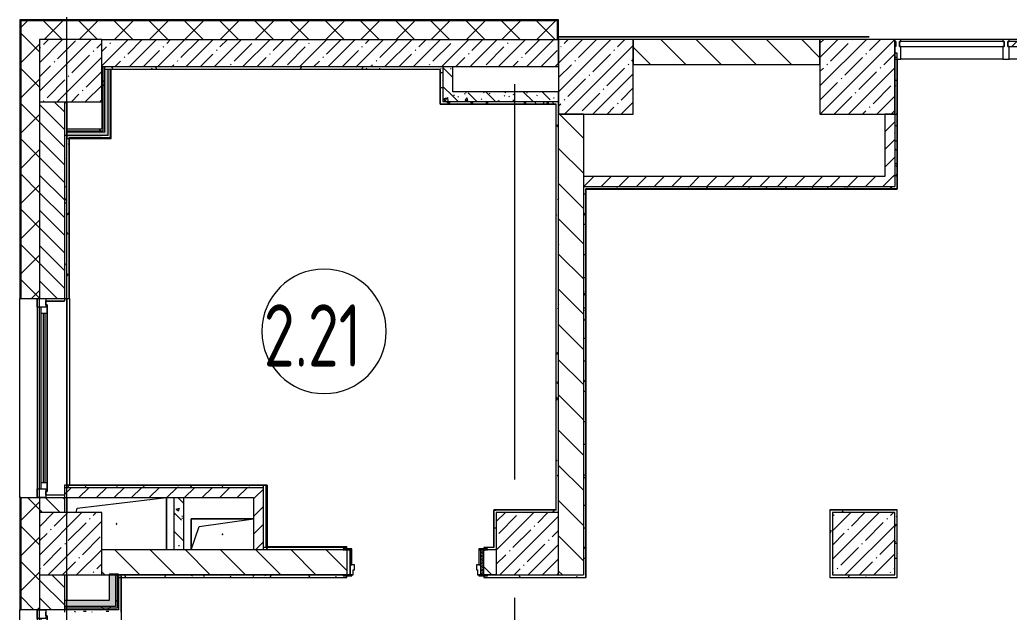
# Model space of a CAD drawing. Header units: millimetres. Extents: x -625 to 415037, y -3642 to 102118.
# Drawn here: x 148504 to 156452, y 10599 to 15357 of the extents above; entities that cross this region are included whole.
import ezdxf

# ---------------------------------------------------------------- set-up
doc = ezdxf.new("R2010")
doc.units = ezdxf.units.MM
doc.linetypes.add('Осевая', pattern=[6350, 1270, -952.5, 3175, -952.5])
for name, color, linetype, lineweight in [('A-AREA-IDEN', 7, 'Continuous', 9), ('A-DOOR-FRAM-2', 7, 'Continuous', 5), ('A-GENM', 7, 'Continuous', 9), ('A-GLAZ', 7, 'Continuous', 9), ('A-GLAZ-1', 7, 'Continuous', 5), ('A-GLAZ-CURT', 7, 'Continuous', 9), ('A-GLAZ-CURT-1', 7, 'Continuous', 5), ('A-GLAZ-CURT-2', 7, 'Continuous', 20), ('A-GLAZ-CWMG', 7, 'Continuous', 9), ('A-GLAZ-CWMG-1', 7, 'Continuous', 20), ('A-WALL', 7, 'Continuous', 5), ('I-WALL', 7, 'Continuous', 5), ('S-COLS', 7, 'Continuous', 9), ('S-COLS-1', 7, 'Continuous', 5), ('Оси', 7, 'Continuous', 9), ('Оси-2', 7, 'Осевая', 9)]:
    doc.layers.add(name, color=color, linetype=linetype, lineweight=lineweight)
doc.layers.add('A-AREA-PATT-2', color=7, linetype='Continuous', lineweight=5, true_color=0xcde0ef, transparency=1)
for name, color, linetype, lineweight, true_color in [('A-DOOR-1', 7, 'Continuous', 5, 0xc0c0c0), ('A-DOOR-FRAM-1', 7, 'Continuous', 5, 0xc0c0c0), ('A-WALL-1', 9, 'Continuous', 5, 0x808080), ('A-WALL-FNSH-1', 9, 'Continuous', 5, 0x808080)]:
    doc.layers.add(name, color=color, linetype=linetype, lineweight=lineweight, true_color=true_color)
doc.layers.get('A-DOOR-1').off()
doc.styles.add('СПДС', font='ГОСТ тип А.ttf', dxfattribs={"width": 0.9})
pattern_1 = [(45, (148772.12, -0.94), (-114.0493, 114.0493), []), (45, (148886.17, -0.94), (-114.0493, 114.0493), [201.612, -40.322, 6.706, -33.617])]
pattern_2 = [(135, (148772.12, -0.94), (-141.4214, -141.4214), [])]
pattern_3 = [(45, (148772.12, -0.94), (-141.4214, 141.4214), []), (135, (148772.12, -0.94), (-141.4214, -141.4214), [])]
pattern_4 = [(45, (148772.12, -0.94), (-70.7107, 70.7107), [])]
pattern_5 = [(135, (148772.12, -0.94), (-150.8683, -150.8683), [213.36, -35.56, 7.112, -35.56]), (135, (148772.12, 149.83), (-150.8683, -150.8683), []), (50, (148772.12, -0.94), (255.0577, -22.3145), [26.67, -293.37]), (355, (148772.12, -0.94), (-49.3404, 267.479), [21.336, -234.696]), (100.451, (148793.38, -2.8), (205.7195, 245.1636), [22.666, -249.326]), (46.184, (148772.12, 70.18), (379.511, -58.86), [40.005, -440.055]), (96.636, (148803.75, 65.27), (332.363, 346.399), [33.999, -373.989]), (351.184, (148772.12, 70.18), (332.367, 346.395), [32.004, -352.044]), (21, (148807.68, 52.4), (212.2602, -143.171), [26.67, -293.37]), (326, (148807.68, 52.4), (86.5224, 257.8632), [21.336, -234.696]), (71.451, (148825.37, 40.47), (298.784, 114.69), [22.666, -249.326]), (37.5, (148772.12, -0.94), (4.32385, 118.3775), [6.706, -225.146, 6.706, -231.546, -235.585]), (37.5, (148772.12, -0.94), (4.32385, 118.3775), [-470.103, 6.706, -228.879]), (7.5, (148772.12, -0.94), (93.5476, 140.2533), [6.706, -129.134, 6.706, -219.812, -89.789]), (7.5, (148772.12, -0.94), (93.5476, 140.2533), [-362.356, 6.706, -83.083]), (327.5, (148692.82, -0.94), (189.82734, -8.0202), [6.706, -82.194, 6.706, -270.662, -368.046]), (327.5, (148692.82, -0.94), (189.82734, -8.0202), [-366.268, 6.706, -361.34]), (317.5, (148657.26, -0.94), (207.3811, 35.5976), [6.706, -108.864, 6.706, -177.495, -261.366]), (317.5, (148657.26, -0.94), (207.3811, 35.5976), [-299.771, 6.706, -254.66])]
pattern_6 = [(0, (148772.123, -0.94), (243.84, 60.96), [20.117, -162.763, 20.117, -162.763, -975.36]), (0, (148772.123, -0.94), (243.84, 60.96), [-365.76, 20.117, -345.643, 20.117, -162.763, -426.72]), (0, (148772.123, -0.94), (243.84, 60.96), [-914.4, 20.117, -101.803, 20.117, -284.683]), (120, (148863.563, 29.54), (-174.7129, 180.69163), [20.117, -162.763, 20.117, -162.763, -975.36]), (120, (148863.563, 29.54), (-174.7129, 180.69163), [-365.76, 20.117, -345.643, 20.117, -162.763, -426.72]), (120, (148863.563, 29.54), (-174.7129, 180.69163), [-914.4, 20.117, -101.803, 20.117, -284.683]), (240, (148894.043, 151.46), (-69.1271, -241.65163), [20.117, -162.763, 20.117, -162.763, -975.36]), (240, (148894.043, 151.46), (-69.1271, -241.65163), [-365.76, 20.117, -345.643, 20.117, -162.763, -426.72]), (240, (148894.043, 151.46), (-69.1271, -241.65163), [-914.4, 20.117, -101.803, 20.117, -284.683])]
pattern_7 = [(45, (148772.12, -0.94), (-212.132, 212.132), []), (135, (148772.12, -0.94), (-212.132, -212.132), [])]

# ---------------------------------------------------------------- blocks, each defined once
blk = doc.blocks.new('BSC_Колонна _Прямоугольная - 500х500-V326-Объем проектирования 2 этажа')
at = {"layer": 'S-COLS-1'}
h = blk.add_hatch(dxfattribs=at)
h.set_pattern_fill('FP_78', color=256, style=0, pattern_type=2)
h.set_pattern_definition([(45, (-140, -14950), (-114.0493, 114.0493), []), (45, (-25.95, -14950), (-114.0493, 114.0493), [201.612, -40.322, 6.706, -33.617])])
h.paths.add_polyline_path([(-250, -250), (250, -249.3), (250, 250), (-250, 250), (-250, 2.1)])
for p, q in [((250, 250), (-250, 250)), ((-250, 250), (-250, -250)), ((250, -250), (250, 250)), ((-250, -250), (250, -250))]:
    blk.add_line(p, q, dxfattribs=at)
blk = doc.blocks.new('110_Дверь_СКБ_1Ст_Внутренняя1 - Д-4к_п__1100x2100h_Артистические EI30-33310874-Объем проектирования 2 этажа')
at = {"layer": 'A-DOOR-FRAM-2'}
h = blk.add_hatch(dxfattribs=at)
h.set_pattern_fill('FP_76', color=256, style=0, pattern_type=2)
h.set_pattern_definition([(45, (-371.384, 164.685), (-14.1421, 14.1421), []), (135, (-371.384, 164.685), (-14.1421, -14.1421), [])])
h.paths.add_polyline_path([(-537.5, 100), (-537.5, -100), (-512.5, -100), (-512.5, 100)])
at = {"layer": 'A-DOOR-FRAM-1'}
for p, q in [((-497.5, 108), (-567.5, 108)), ((-567.5, 108), (-567.5, 100)), ((-567.5, 100), (-497.5, 100)), ((-512.5, 100), (-537.5, 100)), ((-537.5, 100), (-537.5, -100)), ((-487.5, 100), (-512.5, 100)), ((-512.5, 100), (-512.5, 20)), ((-512.5, -100), (-512.5, 100)), ((-497.5, 100), (-512.5, 100)), ((-512.5, 100), (-512.5, 99)), ((-512.5, 99), (-497.5, 99)), ((-497.5, 100), (-497.5, 108)), ((-497.5, 99), (-497.5, 100)), ((-487.5, 60), (-487.5, 100)), ((512.5, 100), (512.5, 60)), ((537.5, 100), (512.5, 100)), ((592.5, 108), (522.5, 108)), ((522.5, 108), (522.5, 100)), ((537.5, 100), (522.5, 100)), ((522.5, 100), (522.5, 99)), ((522.5, 100), (592.5, 100)), ((522.5, 99), (537.5, 99)), ((537.5, 20), (537.5, 100)), ((562.5, 100), (537.5, 100)), ((537.5, 100), (537.5, -100)), ((537.5, 99), (537.5, 100)), ((562.5, -100), (562.5, 100)), ((592.5, 100), (592.5, 108)), ((-512.5, 20), (-477.5, 20)), ((-497.5, 20), (-512.5, 20)), ((-512.5, 20), (-512.5, -100)), ((-497.5, -100), (-497.5, 20)), ((-477.5, 60), (-487.5, 60)), ((-477.5, 20), (-477.5, 60)), ((512.5, 60), (502.5, 60)), ((502.5, 60), (502.5, 20)), ((502.5, 20), (537.5, 20)), ((537.5, 20), (522.5, 20)), ((522.5, 20), (522.5, -100)), ((537.5, -100), (537.5, 20)), ((-497.5, -100), (-567.5, -100)), ((-567.5, -100), (-567.5, -108)), ((-567.5, -108), (-497.5, -108)), ((-537.5, -100), (-512.5, -100)), ((-512.5, -100), (-497.5, -100)), ((-497.5, -108), (-497.5, -100)), ((522.5, -100), (537.5, -100)), ((592.5, -100), (522.5, -100)), ((522.5, -100), (522.5, -108)), ((522.5, -108), (592.5, -108)), ((537.5, -100), (562.5, -100)), ((592.5, -108), (592.5, -100))]:
    blk.add_line(p, q, dxfattribs=at)
blk = doc.blocks.new('BSC_Колонна _Прямоугольная - 500х500-22206884-Объем проектирования 2 этажа')
at = {"layer": 'S-COLS-1'}
h = blk.add_hatch(dxfattribs=at)
h.set_pattern_fill('FP_159', color=256, style=0, pattern_type=2)
h.set_pattern_definition([(45, (-6510, -11150), (-114.0493, 114.0493), []), (45, (-6395.95, -11150), (-114.0493, 114.0493), [201.613, -40.323, 6.706, -33.617])])
h.paths.add_polyline_path([(250, -250), (250, 250), (-250, 250), (-250, -250), (86.7, -250)])
for p, q in [((250, 250), (-250, 250)), ((-250, 250), (-250, -250)), ((250, -250), (250, 250)), ((-250, -250), (250, -250))]:
    blk.add_line(p, q, dxfattribs=at)
blk = doc.blocks.new('BSC_Колонна _Прямоугольная - 500х500-V412-Объем проектирования 2 этажа')
at = {"layer": 'S-COLS-1'}
h = blk.add_hatch(dxfattribs=at)
h.set_pattern_fill('FP_160', color=256, style=0, pattern_type=2)
h.set_pattern_definition([(45, (-3810, -11150), (-114.0493, 114.0493), []), (45, (-3695.95, -11150), (-114.0493, 114.0493), [201.612, -40.322, 6.706, -33.617])])
h.paths.add_polyline_path([(200, -250), (250, -248), (250, 250), (-250, 250), (-250, -250), (-21.8, -250)])
for p, q in [((250, 250), (-250, 250)), ((-250, 250), (-250, -250)), ((250, -250), (250, 250)), ((-250, -250), (250, -250))]:
    blk.add_line(p, q, dxfattribs=at)
blk = doc.blocks.new('GM_Отверстие прямоугольное _в плите_ - Отверстие-V415-Объем проектирования 2 этажа')
at = {"layer": 'A-GENM'}
for p, q in [((-250, -125), (-250, 125)), ((-250, 125), (250, 125)), ((250, 125), (-250, 125)), ((-250, 125), (-250, -125)), ((-187.5, 62.5), (250, 125)), ((-250, -125), (-187.5, 62.5))]:
    blk.add_line(p, q, dxfattribs=at)
for start, end in [(360, 180), (180, 360)]:
    blk.add_arc((0, 0), 2.5, start, end, dxfattribs=at)
blk = doc.blocks.new('GM_Отверстие прямоугольное _в плите_ - Отверстие-22237344-Объем проектирования 2 этажа')
at = {"layer": 'A-GENM'}
for p, q in [((-316, 126), (400, 210)), ((400, 210), (400, -210)), ((400, -210), (400, 210)), ((-325, 90), (-316, 126))]:
    blk.add_line(p, q, dxfattribs=at)
for start, end in [(360, 180), (180, 360)]:
    blk.add_arc((0, 0), 2.5, start, end, dxfattribs=at)
blk = doc.blocks.new('120_Окно_СКБ_1Ст - 120_Окно_СКБ_1Ст_1600х2500_h_ 2-22959204-Объем проектирования 2 этажа')
at = {"layer": 'A-GLAZ'}
for p, q in [((-800, -127), (-800, -57)), ((-800, -57), (-730, -57)), ((-730, -57), (-730, -127)), ((730, -127), (730, -57)), ((730, -57), (800, -57)), ((800, -57), (800, -127)), ((-730, -127), (-800, -127)), ((-730, -127), (-750, -127)), ((-750, -127), (-750, -137)), ((-750, -137), (750, -137)), ((750, -137), (-750, -137)), ((730, -87), (-730, -87)), ((-730, -87), (-730, -127)), ((-680, -137), (-680, -87)), ((680, -137), (680, -87)), ((730, -127), (730, -87)), ((800, -127), (730, -127)), ((750, -127), (730, -127)), ((750, -137), (750, -127))]:
    blk.add_line(p, q, dxfattribs=at)
at = {"layer": 'A-GLAZ-1'}
for p, q in [((800, -57), (-800, -57)), ((-780, -127), (-750, -127)), ((-680, -107), (680, -107)), ((680, -117), (-680, -117)), ((750, -127), (780, -127))]:
    blk.add_line(p, q, dxfattribs=at)
blk = doc.blocks.new('120_Окно_СКБ_2Ст - 120_Окно_СКБ_2Ст 2100х2500 _мал створка справа_-22445857-Объем проектирования 2 этажа')
at = {"layer": 'A-GLAZ'}
for p, q in [((-1050, -127), (-1050, -57)), ((-1050, -57), (-980, -57)), ((-980, -57), (-980, -127)), ((150, -127), (150, -57)), ((150, -57), (220, -57)), ((220, -57), (220, -127)), ((980, -127), (980, -57)), ((980, -57), (1050, -57)), ((1050, -57), (1050, -127)), ((-980, -127), (-1050, -127)), ((-980, -127), (-1000, -127)), ((-1000, -127), (-1000, -137)), ((-1000, -137), (170, -137)), ((170, -137), (-1000, -137)), ((150, -87), (-980, -87)), ((-980, -87), (-980, -127)), ((-930, -137), (-930, -87)), ((100, -137), (100, -87)), ((150, -127), (150, -87)), ((220, -127), (150, -127)), ((170, -127), (150, -127)), ((170, -137), (170, -127)), ((220, -127), (200, -127)), ((200, -127), (200, -137)), ((200, -137), (1000, -137)), ((1000, -137), (200, -137)), ((980, -87), (220, -87)), ((220, -87), (220, -127)), ((270, -137), (270, -87)), ((930, -137), (930, -87)), ((980, -127), (980, -87)), ((1050, -127), (980, -127)), ((1000, -127), (980, -127)), ((1000, -137), (1000, -127))]:
    blk.add_line(p, q, dxfattribs=at)
at = {"layer": 'A-GLAZ-1'}
for p, q in [((1050, -57), (-1050, -57)), ((-1030, -127), (-1000, -127)), ((-930, -107), (100, -107)), ((100, -117), (-930, -117)), ((170, -127), (200, -127)), ((270, -107), (930, -107)), ((930, -117), (270, -117)), ((1000, -127), (1030, -127))]:
    blk.add_line(p, q, dxfattribs=at)
blk = doc.blocks.new('BSC_Колонна _Прямоугольная - 500х500-V427-Объем проектирования 2 этажа')
at = {"layer": 'S-COLS-1'}
h = blk.add_hatch(dxfattribs=at)
h.set_pattern_fill('FP_177', color=256, style=0, pattern_type=2)
h.set_pattern_definition([(45, (-140, -11150), (-114.0493, 114.0493), []), (45, (-25.95, -11150), (-114.0493, 114.0493), [201.612, -40.322, 6.706, -33.617])])
h.paths.add_polyline_path([(-50, -250), (250, -250), (250, 250), (-250, 250), (-250, -250)])
for p, q in [((250, 250), (-250, 250)), ((-250, 250), (-250, -250)), ((250, -250), (250, 250)), ((-250, -250), (250, -250))]:
    blk.add_line(p, q, dxfattribs=at)
blk = doc.blocks.new('Системная панель - Стекло - 40мм-23997895-Объем проектирования 2 этажа')
at = {"layer": 'A-GLAZ-CURT-1'}
h = blk.add_hatch(dxfattribs=at)
h.set_pattern_fill('FP_207', color=256, style=0, pattern_type=2)
h.set_pattern_definition([(45, (-7420, -14983), (-565.685, 565.685), [400, -1200]), (45, (-7820, -15183), (-565.685, 565.685), [1200, -400]), (45, (-7020, -15383), (-565.685, 565.685), [400, -1200])])
h.paths.add_polyline_path([(420, -40), (420, 0), (-420, 0), (-420, -40), (410, -40)])
at = {"layer": 'A-GLAZ-CURT-2'}
for p, q in [((420, 0), (-420, 0)), ((-420, 0), (-420, -40)), ((420, -40), (420, 0)), ((-420, -40), (420, -40))]:
    blk.add_line(p, q, dxfattribs=at)
blk = doc.blocks.new('Прямоугольный импост - Импост структурный с накладкой - 160мм-23771928-Объем проектирования 2 этажа')
at = {"layer": 'A-GLAZ-CWMG'}
for p, q in [((7630, 15200), (6810, 15200)), ((7630, 15043), (6810, 15043))]:
    blk.add_line(p, q, dxfattribs=at)
blk = doc.blocks.new('Прямоугольный импост - Импост структурный с накладкой - 160мм-23997897-Объем проектирования 2 этажа')
at = {"layer": 'A-GLAZ-CWMG-1'}
for p, q in [((0, 140), (-50, 140)), ((-50, 140), (-50, 40)), ((0, 40), (0, 140)), ((-50, 40), (-40, 40)), ((-40, 0), (-50, 0)), ((-50, 0), (-50, -17)), ((-40, 40), (-40, 0)), ((-10, 0), (-10, 40)), ((-10, 40), (0, 40)), ((0, 0), (-10, 0)), ((0, -17), (0, 0)), ((-50, -17), (0, -17))]:
    blk.add_line(p, q, dxfattribs=at)
blk = doc.blocks.new('Системная панель - Стекло - 40мм-V435-Объем проектирования 2 этажа')
at = {"layer": 'A-GLAZ-CURT-1'}
h = blk.add_hatch(dxfattribs=at)
h.set_pattern_fill('FP_209', color=256, style=0, pattern_type=2)
h.set_pattern_definition([(45, (-8285, -14983), (-565.685, 565.685), [400, -1200]), (45, (-8685, -15183), (-565.685, 565.685), [1200, -400]), (45, (-7885, -15383), (-565.685, 565.685), [400, -1200])])
h.paths.add_polyline_path([(415, -40), (415, 0), (-415, 0), (-415, -40), (405, -40)])
at = {"layer": 'A-GLAZ-CURT-2'}
for p, q in [((415, 0), (-415, 0)), ((-415, 0), (-415, -40)), ((415, -40), (415, 0)), ((-415, -40), (415, -40))]:
    blk.add_line(p, q, dxfattribs=at)
blk = doc.blocks.new('Прямоугольный импост - Импост структурный с накладкой - 160мм-23771909-Объем проектирования 2 этажа')
at = {"layer": 'A-GLAZ-CWMG'}
for p, q in [((11930, 15200), (11120, 15200)), ((11930, 15043), (11120, 15043))]:
    blk.add_line(p, q, dxfattribs=at)
blk = doc.blocks.new('Прямоугольный импост - Импост структурный с накладкой - 160мм-23997894-Объем проектирования 2 этажа')
at = {"layer": 'A-GLAZ-CWMG-1'}
for p, q in [((-25, 40), (-25, 140)), ((-25, 140), (25, 140)), ((25, 140), (25, 40)), ((-15, 40), (-25, 40)), ((-25, -17), (-25, 0)), ((-25, 0), (-15, 0)), ((-15, 0), (-15, 40)), ((15, 40), (15, 0)), ((25, 40), (15, 40)), ((15, 0), (25, 0)), ((25, 0), (25, -17)), ((25, -17), (-25, -17))]:
    blk.add_line(p, q, dxfattribs=at)
blk = doc.blocks.new('Марка_Помещения - Номер-25198446-Объем проектирования 2 этажа')
at = {"layer": 'A-AREA-IDEN'}
for start, end in [(360, 180), (180, 360)]:
    blk.add_arc((0, 0), 2.5, start, end, dxfattribs=at)

msp = doc.modelspace()

# ---------------------------------------------------------------- hatches: boundary and pattern name
at = {"layer": 'A-AREA-PATT-2'}
msp.add_hatch(color=256, dxfattribs=at).paths.add_polyline_path([(151052.4, 11123.1), (151132.6, 11123.1), (151132.1, 11127.1), (150490.1, 11127.1), (150490.1, 11619.1), (150486.1, 11619.1), (150486.1, 11123.1), (150509.8, 11123.1)])
at = {"layer": 'A-WALL'}
h = msp.add_hatch(dxfattribs=at)
h.set_pattern_fill('FP_24', color=256, style=0, pattern_type=2)
h.set_pattern_definition(pattern_3)
h.paths.add_polyline_path([(148662.1, -100.9), (148662.1, 5219.1), (148512.1, 5219.1), (148512.1, -100.9)])
h.paths.add_polyline_path([(148644.1, 7319.1), (148662.1, 7319.1), (148662.1, 8519.1), (148512.1, 8519.1), (148512.1, 7319.1)])
h.paths.add_polyline_path([(148512.1, 10619.1), (148662.1, 10619.1), (148662.1, 11519.1), (148512.1, 11519.1), (148512.1, 10848.9)])
h.paths.add_polyline_path([(148512.1, 13119.1), (148662.1, 13119.1), (148662.1, 15349.1), (148512.1, 15349.1), (148512.1, 13925.6)])
h = msp.add_hatch(dxfattribs=at)
h.set_pattern_fill('FP_24', color=256, style=0, pattern_type=2)
h.set_pattern_definition(pattern_3)
h.paths.add_polyline_path([(148862.1, 15199.1), (152824.1, 15199.1), (152824.1, 15349.1), (148662.1, 15349.1), (148662.1, 15199.1)])
h = msp.add_hatch(dxfattribs=at)
h.set_pattern_fill('FP_2', color=256, style=0, pattern_type=2)
h.set_pattern_definition([(135, (148772.12, -0.94), (-70.7107, -70.7107), [])])
h.paths.add_polyline_path([(148862.1, 7899.1), (148862.1, 8519.1), (148662.1, 8519.1), (148662.1, 7899.1)])
h.paths.add_polyline_path([(148862.1, 10619.1), (148862.1, 10899.1), (148662.1, 10899.1), (148662.1, 10619.1), (148861.6, 10619.1)])
h.paths.add_polyline_path([(148719.3, 11399.1), (148862.1, 11399.1), (148862.1, 11519.1), (148662.1, 11519.1), (148662.1, 11399.1)])
h.paths.add_polyline_path([(148862.1, 13119.1), (148862.1, 14699.1), (148662.1, 14699.1), (148662.1, 13119.1), (148774.7, 13119.1)])
at = {"layer": 'I-WALL'}
h = msp.add_hatch(dxfattribs=at)
h.set_pattern_fill('FP_1', color=256, style=0, pattern_type=2)
h.set_pattern_definition(pattern_1)
h.paths.add_polyline_path([(151882.1, 14979.1), (152832.1, 14979.1), (152832.1, 15199.1), (149162.1, 15199.1), (149162.1, 14979.1), (151052.4, 14979.1)])
h = msp.add_hatch(dxfattribs=at)
h.set_pattern_fill('FP_23', color=256, style=0, pattern_type=2)
h.set_pattern_definition(pattern_2)
h.paths.add_polyline_path([(153943.3, 14999.1), (154932.1, 14999.1), (154932.1, 15199.1), (153432.1, 15199.1), (153432.1, 14999.1)])
h = msp.add_hatch(dxfattribs=at)
h.set_pattern_fill('FP_191', color=256, style=0, pattern_type=2)
h.set_pattern_definition(pattern_6)
h.paths.add_polyline_path([(155532.1, 14019.1), (155552.1, 14020.5), (155552.1, 15089.1), (155532.1, 15089.1), (155532.1, 14099.1)])
h = msp.add_hatch(dxfattribs=at)
h.set_pattern_fill('FP_192', color=256, style=0, pattern_type=2)
h.set_pattern_definition(pattern_7)
h.paths.add_polyline_path([(149174.6, 14466.6), (149174.6, 14979.1), (149162.1, 14979.1), (149162.1, 14466.6)])
h = msp.add_hatch(dxfattribs=at)
h.set_pattern_fill('FP_192', color=256, style=0, pattern_type=2)
h.set_pattern_definition(pattern_7)
h.paths.add_polyline_path([(149187.1, 14454.1), (149187.1, 14979.1), (149174.6, 14977.8), (149174.6, 14454.1)])
h = msp.add_hatch(dxfattribs=at)
h.set_pattern_fill('FP_191', color=256, style=0, pattern_type=2)
h.set_pattern_definition(pattern_6)
h.paths.add_polyline_path([(151817.6, 14959.1), (151882.1, 14959.1), (151882.1, 14979.1), (149187.1, 14979.1), (149187.1, 14959.1), (151795.8, 14959.1)])
for points in [[(149237.1, 14404.1), (149237.1, 14959.1), (149187.1, 14959.1), (149187.1, 14429.1), (149212.1, 14429.1), (149232.1, 14409.1), (149187.1, 14409.1), (149187.1, 14404.1), (149232.1, 14404.1)], [(149187.1, 14404.1), (149185.9, 14409.1), (149162.1, 14409.1), (149162.1, 14429.1), (149187.1, 14429.1), (149187.1, 14454.1), (148882.1, 14454.1), (148884.3, 14404.1), (149182.7, 14404.1)], [(149223.1, 10694.1), (149273.1, 10694.1), (149273.1, 10899.1), (149223.1, 10899.1), (149223.1, 10848.9)], [(148902.1, 10644.1), (149273.1, 10644.1), (149273.1, 10694.1), (148862.1, 10694.1), (148863.4, 10644.1), (148884.2, 10644.1)]]:
    msp.add_hatch(color=256, dxfattribs=at).paths.add_polyline_path(points)
h = msp.add_hatch(dxfattribs=at)
h.set_pattern_fill('FP_191', color=256, style=0, pattern_type=2)
h.set_pattern_definition(pattern_6)
h.paths.add_polyline_path([(151902.1, 14979.1), (151882.1, 14979.1), (151882.1, 14959.1), (151900.6, 14977.6)])
h.paths.add_polyline_path([(151892.8, 14679.8), (151902.1, 14679.8), (151900.7, 14977.6), (151882.1, 14958.1), (151882.1, 14679.8)])
h = msp.add_hatch(dxfattribs=at)
h.set_pattern_fill('FP_41', color=256, style=0, pattern_type=2)
h.set_pattern_definition(pattern_5)
h.paths.add_polyline_path([(151902.1, 14699.8), (151982.1, 14699.8), (151982.1, 14979.1), (151902.1, 14977.4), (151902.1, 14951.2)])
h = msp.add_hatch(dxfattribs=at)
h.set_pattern_fill('FP_41', color=256, style=0, pattern_type=2)
h.set_pattern_definition(pattern_5)
h.paths.add_polyline_path([(152497.9, 14699.8), (152832.1, 14699.8), (152832.1, 14779.8), (151982.1, 14779.8), (151982.1, 14699.8), (152332.1, 14699.8)])
h = msp.add_hatch(dxfattribs=at)
h.set_pattern_fill('FP_191', color=256, style=0, pattern_type=2)
h.set_pattern_definition(pattern_6)
h.paths.add_polyline_path([(152755.3, 14679.8), (152832.1, 14679.8), (152832.1, 14699.8), (151902.1, 14699.1), (151902.1, 14679.8), (152497.9, 14679.8)])
h = msp.add_hatch(dxfattribs=at)
h.set_pattern_fill('FP_191', color=256, style=0, pattern_type=2)
h.set_pattern_definition(pattern_6)
h.paths.add_polyline_path([(152832.1, 11399.1), (152832.1, 14679.8), (152812.1, 14678.8), (152812.1, 11399.1)])
h = msp.add_hatch(dxfattribs=at)
h.set_pattern_fill('FP_23', color=256, style=0, pattern_type=2)
h.set_pattern_definition(pattern_2)
h.paths.add_polyline_path([(153017.2, 10899.1), (153032.1, 10899.1), (153032.1, 14599.1), (152832.1, 14599.1), (152832.1, 10899.1)])
h = msp.add_hatch(dxfattribs=at)
h.set_pattern_fill('FP_22', color=256, style=0, pattern_type=2)
h.set_pattern_definition(pattern_4)
h.paths.add_polyline_path([(155532.1, 14099.1), (155532.1, 14599.1), (155452.1, 14599.1), (155452.1, 14099.1)])
h = msp.add_hatch(dxfattribs=at)
h.set_pattern_fill('FP_192', color=256, style=0, pattern_type=2)
h.set_pattern_definition(pattern_7)
h.paths.add_polyline_path([(149161.8, 14466.6), (149162.1, 14466.6), (149162.1, 14479.1), (148882.1, 14479.1), (148884.2, 14466.6), (149139.6, 14466.6)])
h = msp.add_hatch(dxfattribs=at)
h.set_pattern_fill('FP_192', color=256, style=0, pattern_type=2)
h.set_pattern_definition(pattern_7)
h.paths.add_polyline_path([(148882.1, 14454.1), (149174.6, 14454.1), (149174.6, 14466.6), (148882.1, 14466.6)])
h = msp.add_hatch(dxfattribs=at)
h.set_pattern_fill('FP_191', color=256, style=0, pattern_type=2)
h.set_pattern_definition(pattern_6)
h.paths.add_polyline_path([(148862.1, 13119.1), (148902.1, 13119.1), (148902.1, 14404.1), (148884.2, 14404.2), (148882.1, 14409.1), (148882.1, 14429.1), (148862.1, 14429.1), (148862.1, 13925.6)])
h = msp.add_hatch(dxfattribs=at)
h.set_pattern_fill('FP_22', color=256, style=0, pattern_type=2)
h.set_pattern_definition(pattern_4)
h.paths.add_polyline_path([(153032.1, 14019.1), (155532.1, 14019.1), (155532.1, 14099.1), (153032.1, 14099.1)])
h = msp.add_hatch(dxfattribs=at)
h.set_pattern_fill('FP_191', color=256, style=0, pattern_type=2)
h.set_pattern_definition(pattern_6)
h.paths.add_polyline_path([(155542.1, 13999.1), (155552.1, 13999.1), (155552.1, 14019.1), (153032.1, 14019.1), (153053.1, 13999.1), (155532.1, 13999.1)])
h.paths.add_polyline_path([(153039, 13999.1), (153052.1, 13999.1), (153032.1, 14019.1), (153032.1, 13999.1)])
h = msp.add_hatch(dxfattribs=at)
h.set_pattern_fill('FP_191', color=256, style=0, pattern_type=2)
h.set_pattern_definition(pattern_6)
h.paths.add_polyline_path([(153042.1, 10879.1), (153052.1, 10879.1), (153052.1, 13998.1), (153032.1, 13998.1), (153032.1, 10879.1)])
h = msp.add_hatch(dxfattribs=at)
h.set_pattern_fill('FP_191', color=256, style=0, pattern_type=2)
h.set_pattern_definition(pattern_6)
h.paths.add_polyline_path([(149245.6, 11599.1), (150462.1, 11599.1), (150462.1, 11619.1), (148862.1, 11619.1), (148862.1, 11599.1), (149162.1, 11599.1)])
h = msp.add_hatch(dxfattribs=at)
h.set_pattern_fill('FP_191', color=256, style=0, pattern_type=2)
h.set_pattern_definition(pattern_6)
h.paths.add_polyline_path([(148856.4, 11519.1), (148862.1, 11519.1), (148862.1, 11539.1), (148714.1, 11539.1), (148714.1, 11519.1), (148724.1, 11519.1)])
h = msp.add_hatch(dxfattribs=at)
h.set_pattern_fill('FP_22', color=256, style=0, pattern_type=2)
h.set_pattern_definition(pattern_4)
h.paths.add_polyline_path([(148862.1, 11519.1), (150462.1, 11519.1), (150462.1, 11599.1), (148862.1, 11599.1)])
h = msp.add_hatch(dxfattribs=at)
h.set_pattern_fill('FP_41', color=256, style=0, pattern_type=2)
h.set_pattern_definition(pattern_5)
h.paths.add_polyline_path([(149822.1, 11099.1), (149822.1, 11519.1), (149742.1, 11519.1), (149742.1, 11099.1)])
h = msp.add_hatch(dxfattribs=at)
h.set_pattern_fill('FP_22', color=256, style=0, pattern_type=2)
h.set_pattern_definition(pattern_4)
h.paths.add_polyline_path([(150462.1, 11099.1), (150462.1, 11519.1), (150382.1, 11519.1), (150382.1, 11099.1)])
h = msp.add_hatch(dxfattribs=at)
h.set_pattern_fill('FP_191', color=256, style=0, pattern_type=2)
h.set_pattern_definition(pattern_6)
h.paths.add_polyline_path([(152332.1, 11099.1), (152332.1, 11419.1), (152312.1, 11419.1), (152312.1, 11120.1)])
h.paths.add_polyline_path([(152312.1, 11099.1), (152332.1, 11099.1), (152312.1, 11119.1)])
h = msp.add_hatch(dxfattribs=at)
h.set_pattern_fill('FP_191', color=256, style=0, pattern_type=2)
h.set_pattern_definition(pattern_6)
h.paths.add_polyline_path([(152782.1, 11399.1), (152812.1, 11399.1), (152811.1, 11419.1), (152332.1, 11419.1), (152332.1, 11399.1), (152586.1, 11399.1)])
h = msp.add_hatch(dxfattribs=at)
h.set_pattern_fill('FP_191', color=256, style=0, pattern_type=2)
h.set_pattern_definition(pattern_6)
h.paths.add_polyline_path([(155012.1, 10879.1), (155032.1, 10879.1), (155032.1, 11419.1), (155012.1, 11419.1), (155012.1, 10899.1)])
h = msp.add_hatch(dxfattribs=at)
h.set_pattern_fill('FP_191', color=256, style=0, pattern_type=2)
h.set_pattern_definition(pattern_6)
h.paths.add_polyline_path([(155068, 11399.1), (155532.1, 11399.1), (155531.3, 11419.1), (155032.1, 11419.1), (155032.1, 11399.1)])
h = msp.add_hatch(dxfattribs=at)
h.set_pattern_fill('FP_191', color=256, style=0, pattern_type=2)
h.set_pattern_definition(pattern_6)
h.paths.add_polyline_path([(155552.1, 10899.1), (155552.1, 11419.1), (155532.1, 11419.1), (155532.1, 10899.1), (155542.1, 10899.1)])
h = msp.add_hatch(dxfattribs=at)
h.set_pattern_fill('FP_23', color=256, style=0, pattern_type=2)
h.set_pattern_definition(pattern_2)
h.paths.add_polyline_path([(152332.1, 10899.1), (152332.1, 11099.1), (152232.1, 11099.1), (152232.1, 10899.1), (152262.1, 10899.1)])
h.paths.add_polyline_path([(151132.1, 10899.1), (151132.1, 11099.1), (149162.1, 11099.1), (149162.1, 10899.1), (151102.1, 10899.1)])
h = msp.add_hatch(dxfattribs=at)
h.set_pattern_fill('FP_191', color=256, style=0, pattern_type=2)
h.set_pattern_definition(pattern_6)
h.paths.add_polyline_path([(152312.1, 11099.1), (152310.1, 11119.1), (152232.1, 11119.1), (152232.1, 11107.1), (152262.1, 11106.6), (152262.1, 11099.1), (152286.7, 11099.1)])
h.paths.add_polyline_path([(151052.4, 11099.1), (151102.1, 11100), (151102.1, 11107.1), (151132.1, 11107.1), (151132.1, 11119.1), (150462.1, 11119.1), (150462.1, 11099.1)])
h = msp.add_hatch(dxfattribs=at)
h.set_pattern_fill('FP_192', color=256, style=0, pattern_type=2)
h.set_pattern_definition(pattern_7)
h.paths.add_polyline_path([(149273.1, 10644.1), (149285.6, 10644.4), (149285.3, 10899.1), (149273.1, 10899.1), (149273.1, 10694.1)])
h = msp.add_hatch(dxfattribs=at)
h.set_pattern_fill('FP_192', color=256, style=0, pattern_type=2)
h.set_pattern_definition(pattern_7)
h.paths.add_polyline_path([(149285.6, 10631.6), (149298.1, 10631.6), (149297.6, 10879.1), (149285.6, 10899.1), (149285.6, 10644.1)])
h.paths.add_polyline_path([(149298.1, 10879.1), (149298.1, 10899.1), (149288.1, 10899.1)])
h = msp.add_hatch(dxfattribs=at)
h.set_pattern_fill('FP_191', color=256, style=0, pattern_type=2)
h.set_pattern_definition(pattern_6)
h.paths.add_polyline_path([(152782.1, 10879.1), (153032.1, 10879.1), (153032.1, 10899.1), (152262.1, 10899.1), (152262.1, 10891.1), (152232.1, 10891.1), (152232.1, 10879.1), (152576.5, 10879.1)])
h.paths.add_polyline_path([(149742.1, 10879.1), (151132.1, 10879.1), (151132.1, 10891.1), (151102.1, 10891.1), (151102.1, 10899.1), (149298.1, 10899.1), (149298.1, 10879.1), (149606.9, 10879.1)])
h = msp.add_hatch(dxfattribs=at)
h.set_pattern_fill('FP_191', color=256, style=0, pattern_type=2)
h.set_pattern_definition(pattern_6)
h.paths.add_polyline_path([(155380.8, 10879.1), (155552.1, 10879.1), (155552.1, 10899.1), (155032.1, 10899.1), (155032.1, 10879.1), (155269.1, 10879.1)])
h = msp.add_hatch(dxfattribs=at)
h.set_pattern_fill('FP_192', color=256, style=0, pattern_type=2)
h.set_pattern_definition(pattern_7)
h.paths.add_polyline_path([(148902.1, 10631.6), (149285.6, 10631.6), (149285.6, 10644.1), (148862.1, 10644.1), (148862.5, 10631.6), (148884.2, 10631.6)])
h = msp.add_hatch(dxfattribs=at)
h.set_pattern_fill('FP_192', color=256, style=0, pattern_type=2)
h.set_pattern_definition(pattern_7)
h.paths.add_polyline_path([(148882.1, 10619.1), (149298.1, 10619.1), (149298.1, 10631.6), (148862.1, 10631.6), (148862.1, 10619.1)])
h = msp.add_hatch(dxfattribs=at)
h.set_pattern_fill('FP_191', color=256, style=0, pattern_type=2)
h.set_pattern_definition(pattern_6)
h.paths.add_polyline_path([(148880.5, 10599.1), (149298.1, 10599.1), (149298.1, 10619.1), (148862.1, 10619.1), (148862.1, 10599.1)])
at = {"layer": 'S-COLS-1'}
h = msp.add_hatch(dxfattribs=at)
h.set_pattern_fill('FP_1', color=256, style=0, pattern_type=2)
h.set_pattern_definition(pattern_1)
h.paths.add_polyline_path([(152832.1, 14599.1), (153432.1, 14599.1), (153432.1, 15199.1), (152832.1, 15199.1), (152832.1, 14699.8)])
h = msp.add_hatch(dxfattribs=at)
h.set_pattern_fill('FP_1', color=256, style=0, pattern_type=2)
h.set_pattern_definition(pattern_1)
h.paths.add_polyline_path([(154932.1, 14599.1), (155532.1, 14599.1), (155532.1, 15199.1), (154932.1, 15199.1), (154932.1, 14698.5)])

# ---------------------------------------------------------------- linework, layer by layer
at = {"layer": 'A-WALL'}
for p, q in [((152827.1, 15352.1), (148509.1, 15352.1)), ((148509.1, 15352.1), (148509.1, 13119.1)), ((152824.1, 15349.1), (148512.1, 15349.1)), ((148512.1, 15349.1), (148512.1, 13119.1)), ((152824.1, 15199.1), (152824.1, 15349.1)), ((152827.1, 15199.1), (152827.1, 15352.1)), ((153432.1, 15199.1), (153432.1, 14999.1)), ((149174.6, 14466.6), (149174.6, 14979.1)), ((149187.1, 14454.1), (149187.1, 14979.1)), ((151882.1, 14959.1), (149187.1, 14959.1)), ((151882.1, 14679.8), (151882.1, 14959.1)), ((148662.1, 14699.1), (148662.1, 13119.1)), ((148862.1, 14689.1), (148862.1, 13099.1)), ((152812.1, 14679.8), (151902.1, 14679.8)), ((152812.1, 11419.1), (152812.1, 14679.8)), ((153032.1, 14599.1), (152832.1, 14599.1)), ((153032.1, 14599.1), (153032.1, 10899.1)), ((148882.1, 14466.6), (149174.6, 14466.6)), ((149187.1, 14454.1), (148882.1, 14454.1)), ((148902.1, 13119.1), (148902.1, 14409.1)), ((148943.1, 14409.1), (148902.1, 14409.1)), ((153052.1, 10879.1), (153052.1, 13999.1)), ((154351.7, 13999.1), (153053.1, 13999.1)), ((154351.7, 13999.1), (154351.7, 13998.1)), ((148504.1, 11519.1), (148504.1, 13119.1)), ((148509.1, 11519.1), (148509.1, 10619.1)), ((148512.1, 11519.1), (148512.1, 10619.1)), ((148662.1, 11519.1), (148662.1, 11399.1)), ((152812.1, 11419.1), (152332.1, 11419.1)), ((151102.1, 11099.1), (150462.1, 11099.1)), ((152332.1, 11099.1), (152262.1, 11099.1)), ((148662.1, 10899.1), (148662.1, 10619.1)), ((149162.1, 10899.1), (151102.1, 10899.1)), ((149273.1, 10904.1), (149273.1, 10644.1)), ((149285.6, 10904.1), (149285.6, 10631.6)), ((151102.1, 10899.1), (149298.1, 10899.1)), ((152262.1, 10899.1), (152332.1, 10899.1)), ((152332.1, 10899.1), (152262.1, 10899.1)), ((152832.1, 10899.1), (153032.1, 10899.1)), ((148504.1, 8519.1), (148504.1, 10619.1)), ((149273.1, 10644.1), (148862.1, 10644.1)), ((149285.6, 10631.6), (148862.1, 10631.6))]:
    msp.add_line(p, q, dxfattribs=at)
at = {"layer": 'A-WALL-1'}
for p, q in [((149162.1, 15199.1), (152824.1, 15199.1)), ((152832.1, 14979.1), (152832.1, 15199.1)), ((154932.1, 15199.1), (153432.1, 15199.1)), ((154932.1, 14999.1), (154932.1, 15199.1)), ((155552.1, 15089.1), (155532.1, 15089.1)), ((155532.1, 15089.1), (155532.1, 14019.1)), ((155552.1, 15042.1), (155552.1, 15089.1)), ((152832.1, 14979.1), (149162.1, 14979.1)), ((149212.1, 14959.1), (149212.1, 14429.1)), ((149232.1, 14958.1), (149232.1, 14959.1)), ((149237.1, 14404.1), (149237.1, 14959.1)), ((151902.1, 14979.1), (151902.1, 14699.8)), ((151982.1, 14779.8), (151982.1, 14979.1)), ((153432.1, 14999.1), (154932.1, 14999.1)), ((152832.1, 14779.8), (151982.1, 14779.8)), ((152832.1, 11399.1), (152832.1, 14779.8)), ((149162.1, 14699.1), (149162.1, 14479.1)), ((151902.1, 14699.8), (152832.1, 14699.8)), ((155532.1, 14599.1), (155452.1, 14599.1)), ((155452.1, 14599.1), (155452.1, 14099.1)), ((149162.1, 14479.1), (148882.1, 14479.1)), ((148882.1, 14479.1), (148882.1, 14404.1)), ((149212.1, 14429.1), (148862.1, 14429.1)), ((148882.1, 14404.1), (149237.1, 14404.1)), ((155452.1, 14099.1), (153032.1, 14099.1)), ((153032.1, 14019.1), (155532.1, 14019.1)), ((148512.1, 13119.1), (148902.1, 13119.1)), ((148714.1, 13119.1), (148714.1, 13099.1)), ((148714.1, 13099.1), (148862.1, 13099.1)), ((148862.1, 11619.1), (148862.1, 11399.1)), ((150462.1, 11619.1), (148862.1, 11619.1)), ((150462.1, 11099.1), (150462.1, 11619.1)), ((148862.1, 11539.1), (148714.1, 11539.1)), ((148714.1, 11539.1), (148714.1, 11519.1)), ((150462.1, 11599.1), (148862.1, 11599.1)), ((148512.1, 11519.1), (148862.1, 11519.1)), ((148862.1, 11519.1), (150382.1, 11519.1)), ((149742.1, 11519.1), (149742.1, 11099.1)), ((149822.1, 11099.1), (149822.1, 11519.1)), ((150382.1, 11519.1), (150382.1, 11099.1)), ((155012.1, 11419.1), (155012.1, 10879.1)), ((155552.1, 11419.1), (155012.1, 11419.1)), ((155552.1, 10879.1), (155552.1, 11419.1)), ((150462.1, 11099.1), (149162.1, 11099.1)), ((150482.1, 11119.1), (150462.1, 11119.1)), ((151132.1, 11107.1), (151132.1, 11119.1)), ((152312.1, 11119.1), (152232.1, 11119.1)), ((152232.1, 11119.1), (152232.1, 11107.1)), ((152312.1, 11120.1), (152312.1, 11119.1)), ((148862.1, 10899.1), (148862.1, 10599.1)), ((149298.1, 10904.1), (149223.1, 10904.1)), ((149223.1, 10904.1), (149223.1, 10694.1)), ((149298.1, 10904.1), (149298.1, 10619.1)), ((149318.1, 10599.1), (149318.1, 10899.1)), ((151132.1, 10879.1), (151132.1, 10891.1)), ((152232.1, 10891.1), (152232.1, 10879.1)), ((149298.1, 10879.1), (151132.1, 10879.1)), ((152232.1, 10879.1), (153052.1, 10879.1)), ((155012.1, 10879.1), (155552.1, 10879.1)), ((149223.1, 10694.1), (148862.1, 10694.1)), ((149298.1, 10619.1), (148512.1, 10619.1)), ((148714.1, 10619.1), (148714.1, 10599.1))]:
    msp.add_line(p, q, dxfattribs=at)
at = {"layer": 'A-WALL-FNSH-1'}
for p, q in [((152832.1, 15357.1), (148504.1, 15357.1)), ((148504.1, 15357.1), (148504.1, 13119.1)), ((152832.1, 15199.1), (152832.1, 15357.1)), ((152824.1, 15199.1), (152832.1, 15199.1)), ((155327.1, 15220.1), (152832.1, 15220.1)), ((152832.1, 15219.1), (155327.1, 15219.1)), ((155327.1, 15219.1), (155327.1, 15220.1)), ((155553.1, 15042.1), (155552.1, 15042.1)), ((155552.1, 15042.1), (155552.1, 13999.1)), ((155553.1, 13998.1), (155553.1, 15042.1)), ((149232.1, 14958.1), (149232.1, 14409.1)), ((151881.1, 14958.1), (149232.1, 14958.1)), ((149233.1, 14408.1), (149233.1, 14958.1)), ((151881.1, 14958.1), (151881.1, 14678.8)), ((151881.1, 14678.8), (152811.1, 14678.8)), ((151902.1, 14679.8), (151882.1, 14679.8)), ((152811.1, 14678.8), (152811.1, 11420.1)), ((148903.1, 13119.1), (148903.1, 14408.1)), ((148903.1, 14408.1), (149233.1, 14408.1)), ((149232.1, 14409.1), (148943.1, 14409.1)), ((153052.1, 13998.1), (155553.1, 13998.1)), ((153053.1, 10878.1), (153053.1, 13999.1)), ((155552.1, 13999.1), (154351.7, 13999.1)), ((148504.1, 13119.1), (148512.1, 13119.1)), ((148902.1, 13119.1), (148903.1, 13119.1)), ((148714.1, 13099.1), (148714.1, 13098.1)), ((148714.1, 13098.1), (148862.1, 13098.1)), ((148862.1, 13098.1), (148862.1, 13099.1)), ((148902.1, 11620.1), (148902.1, 11619.1)), ((148902.1, 11619.1), (150482.1, 11619.1)), ((150482.1, 11620.1), (148903.1, 11620.1)), ((150482.1, 11619.1), (150482.1, 11620.1)), ((148862.1, 11540.1), (148714.1, 11540.1)), ((148714.1, 11540.1), (148714.1, 11539.1)), ((148512.1, 11519.1), (148504.1, 11519.1)), ((148504.1, 11519.1), (148504.1, 10619.1)), ((152811.1, 11420.1), (152311.1, 11420.1)), ((152311.1, 11420.1), (152311.1, 11120.1)), ((152312.1, 11419.1), (152332.1, 11419.1)), ((152312.1, 11120.1), (152312.1, 11419.1)), ((155553.1, 11420.1), (155011.1, 11420.1)), ((155011.1, 11420.1), (155011.1, 10878.1)), ((155553.1, 10878.1), (155553.1, 11420.1)), ((152311.1, 11120.1), (152232.1, 11120.1)), ((152232.1, 11120.1), (152232.1, 11119.1)), ((149318.6, 10889.1), (149317.6, 10889.1)), ((149317.6, 10889.1), (149317.6, 10619.1)), ((149318.6, 10619.1), (149318.6, 10889.1)), ((149298.1, 10878.1), (151132.1, 10878.1)), ((151132.1, 10878.1), (151132.1, 10879.1)), ((152232.1, 10879.1), (152232.1, 10878.1)), ((152232.1, 10878.1), (153053.1, 10878.1)), ((155011.1, 10878.1), (155553.1, 10878.1)), ((148504.1, 10619.1), (148512.1, 10619.1)), ((149317.6, 10619.1), (149318.6, 10619.1))]:
    msp.add_line(p, q, dxfattribs=at)
at = {"layer": 'I-WALL'}
for p, q in [((148882.1, 14689.1), (148862.1, 14689.1)), ((148882.1, 14689.1), (148882.1, 14479.1)), ((153053.1, 13999.1), (153052.1, 13999.1)), ((148662.1, 11519.1), (148662.1, 13119.1)), ((148882.1, 13119.1), (148882.1, 11620.1)), ((148903.1, 13119.1), (148903.1, 11620.1)), ((148882.1, 11620.1), (148903.1, 11620.1)), ((150482.1, 11119.1), (150482.1, 11619.1)), ((150490.1, 11619.1), (150482.1, 11619.1)), ((150490.1, 11619.1), (150490.1, 11127.1)), ((148882.1, 11519.1), (148882.1, 11399.1)), ((151132.6, 11119.1), (150482.1, 11119.1)), ((150490.1, 11127.1), (151132.6, 11127.1)), ((151132.6, 11119.1), (151132.6, 11127.1)), ((148882.1, 10899.1), (148882.1, 10694.1)), ((148662.1, 8519.1), (148662.1, 10619.1)), ((149318.6, 10619.1), (149318.6, 8519.1))]:
    msp.add_line(p, q, dxfattribs=at)
at = {"layer": 'S-COLS'}
for p, q in [((153432.1, 14999.1), (153432.1, 15199.1)), ((152832.1, 14599.1), (153032.1, 14599.1))]:
    msp.add_line(p, q, dxfattribs=at)
at = {"layer": 'S-COLS-1'}
for p, q in [((153432.1, 15199.1), (152832.1, 15199.1)), ((152832.1, 15199.1), (152832.1, 14599.1)), ((155532.1, 15199.1), (154932.1, 15199.1)), ((154932.1, 15199.1), (154932.1, 14599.1)), ((155532.1, 14599.1), (155532.1, 15199.1)), ((153432.1, 14599.1), (153432.1, 14999.1)), ((153032.1, 14599.1), (153432.1, 14599.1)), ((154932.1, 14599.1), (155532.1, 14599.1))]:
    msp.add_line(p, q, dxfattribs=at)
at = {"layer": 'Оси'}
msp.add_line((148882.1, 10379.1), (148882.1, 15379.1), dxfattribs=at)
at = {"layer": 'Оси-2'}
for p, q in [((152482.1, 3093.7), (152482.1, 22398.1)), ((152482.1, 3092.8), (152482.1, 22397.1))]:
    msp.add_line(p, q, dxfattribs=at)

# ---------------------------------------------------------------- block references
at = {"layer": 'A-AREA-IDEN', "xscale": 199.9999999999999, "yscale": 199.9999999999999, "zscale": 199.9999999999999}
msp.add_blockref('Марка_Помещения - Номер-25198446-Объем проектирования 2 этажа', (150948.2, 12854.8), dxfattribs=at)
at = {"layer": 'A-DOOR-1', "rotation": 180}
msp.add_blockref('110_Дверь_СКБ_1Ст_Внутренняя1 - Д-4к_п__1100x2100h_Артистические EI30-33310874-Объем проектирования 2 этажа', (151694.6, 10999.1), dxfattribs=at)
at = {"layer": 'A-GENM'}
for name, p in [('GM_Отверстие прямоугольное _в плите_ - Отверстие-22237344-Объем проектирования 2 этажа', (149282.1, 11309.1)), ('GM_Отверстие прямоугольное _в плите_ - Отверстие-V415-Объем проектирования 2 этажа', (150132.1, 11224.1))]:
    msp.add_blockref(name, p, dxfattribs=at)
at = {"layer": 'A-GLAZ', "color": 3, "rotation": 89.99999999999993}
for name, p in [('120_Окно_СКБ_1Ст - 120_Окно_СКБ_1Ст_1600х2500_h_ 2-22959204-Объем проектирования 2 этажа', (148587.1, 12319.1)), ('120_Окно_СКБ_2Ст - 120_Окно_СКБ_2Ст 2100х2500 _мал створка справа_-22445857-Объем проектирования 2 этажа', (148587.1, 9569.1))]:
    msp.add_blockref(name, p, dxfattribs=at)
at = {"layer": 'A-GLAZ-CURT'}
for name, p in [('Системная панель - Стекло - 40мм-23997895-Объем проектирования 2 этажа', (155992.1, 15182.1)), ('Системная панель - Стекло - 40мм-V435-Объем проектирования 2 этажа', (156857.1, 15182.1))]:
    msp.add_blockref(name, p, dxfattribs=at)
at = {"layer": 'A-GLAZ-CWMG', "rotation": 180}
msp.add_blockref('Прямоугольный импост - Импост структурный с накладкой - 160мм-23997897-Объем проектирования 2 этажа', (155532.1, 15182.1), dxfattribs=at)
at = {"layer": 'A-GLAZ-CWMG'}
for name, p in [('Прямоугольный импост - Импост структурный с накладкой - 160мм-23771928-Объем проектирования 2 этажа', (148772.1, -0.9)), ('Прямоугольный импост - Импост структурный с накладкой - 160мм-23771909-Объем проектирования 2 этажа', (145332.1, -0.9))]:
    msp.add_blockref(name, p, dxfattribs=at)
at = {"layer": 'A-GLAZ-CWMG', "extrusion": (0, 0, -1), "rotation": 180}
msp.add_blockref('Прямоугольный импост - Импост структурный с накладкой - 160мм-23997894-Объем проектирования 2 этажа', (-156427.1, 15182.1), dxfattribs=at)
at = {"layer": 'S-COLS'}
for name, p in [('BSC_Колонна _Прямоугольная - 500х500-V326-Объем проектирования 2 этажа', (148912.1, 14949.1)), ('BSC_Колонна _Прямоугольная - 500х500-V427-Объем проектирования 2 этажа', (148912.1, 11149.1)), ('BSC_Колонна _Прямоугольная - 500х500-V412-Объем проектирования 2 этажа', (152582.1, 11149.1)), ('BSC_Колонна _Прямоугольная - 500х500-22206884-Объем проектирования 2 этажа', (155282.1, 11149.1))]:
    msp.add_blockref(name, p, dxfattribs=at)

# ---------------------------------------------------------------- texts
at = {"layer": 'A-AREA-IDEN', "insert": (150464.4, 13071.9), "char_height": 500, "width": 1212.151, "attachment_point": 1, "style": 'СПДС'}
msp.add_mtext('2.21', dxfattribs=at)

doc.saveas('drawing.dxf')
